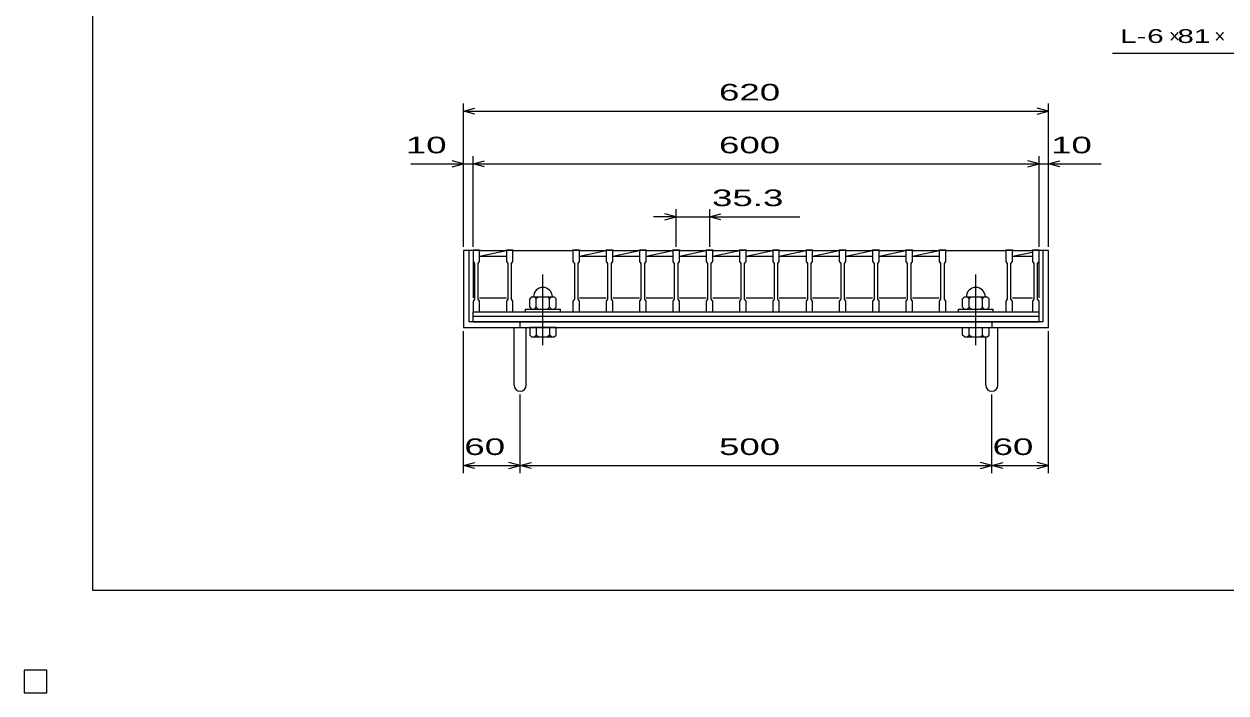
# Model space of a CAD drawing. Units: millimetres, scale not verified. Extents: x -1456 to 1385, y -1026 to 843.
# Drawn here: x -1456 to -182, y -1026 to -317 of the extents above; entities that cross this region are included whole.
import ezdxf
from ezdxf.enums import TextEntityAlignment as Align

# ---------------------------------------------------------------- set-up
doc = ezdxf.new("R2010")
doc.units = ezdxf.units.MM
doc.header["$LTSCALE"] = 8
doc.linetypes.add('CHAIN', pattern=[18.5, 12, -1.5, 3.5, -1.5])
for name, color, linetype, lineweight in [('0_2', 150, 'Continuous', 25), ('16', 3, 'Continuous', 25), ('19', 6, 'Continuous', 25), ('22', 4, 'Continuous', 25)]:
    doc.layers.add(name, color=color, linetype=linetype, lineweight=lineweight)
doc.styles.add('ベクトル', font='')
doc.styles.get('ベクトル').set_extended_font_data('ベクトル')

msp = doc.modelspace()

# ---------------------------------------------------------------- linework, layer by layer
at = {"layer": '0_2'}
for p, q in [((-1383.2, -917.2), (-1383.2, 842.8)), ((1384.8, -917.2), (-1383.2, -917.2))]:
    msp.add_line(p, q, dxfattribs=at)
at = {"layer": '16'}
for p, q in [((-980, -557), (-980, -556.3)), ((-980, -556.3), (-973, -556.3)), ((-980, -557), (-980, -568.5)), ((-973, -557), (-980, -557)), ((-980, -557), (-980, -607)), ((-973, -556.3), (-973, -557)), ((-973, -568.5), (-973, -557)), ((-973, -557), (-944.7, -557)), ((-973, -563), (-944.7, -557)), ((-944.7, -557), (-944.7, -556.3)), ((-944.7, -556.3), (-937.7, -556.3)), ((-944.7, -557), (-944.7, -568.5)), ((-937.7, -557), (-944.7, -557)), ((-937.7, -556.3), (-937.7, -557)), ((-937.7, -568.5), (-937.7, -557)), ((-937.7, -557), (-874.1, -557)), ((-874.1, -557), (-874.1, -556.3)), ((-874.1, -556.3), (-867.1, -556.3)), ((-874.1, -557), (-874.1, -568.5)), ((-867.1, -557), (-874.1, -557)), ((-867.1, -556.3), (-867.1, -557)), ((-867.1, -568.5), (-867.1, -557)), ((-867.1, -557), (-838.8, -557)), ((-867.1, -563), (-838.8, -557)), ((-838.8, -557), (-838.8, -556.3)), ((-838.8, -556.3), (-831.8, -556.3)), ((-838.8, -557), (-838.8, -568.5)), ((-831.8, -557), (-838.8, -557)), ((-831.8, -556.3), (-831.8, -557)), ((-831.8, -568.5), (-831.8, -557)), ((-831.8, -557), (-803.5, -557)), ((-831.8, -563), (-803.5, -557)), ((-803.5, -557), (-803.5, -556.3)), ((-803.5, -556.3), (-796.5, -556.3)), ((-803.5, -557), (-803.5, -568.5)), ((-796.5, -557), (-803.5, -557)), ((-796.5, -556.3), (-796.5, -557)), ((-796.5, -568.5), (-796.5, -557)), ((-796.5, -557), (-768.2, -557)), ((-796.5, -563), (-768.2, -557)), ((-768.2, -557), (-768.2, -556.3)), ((-768.2, -556.3), (-761.2, -556.3)), ((-768.2, -557), (-768.2, -568.5)), ((-761.2, -557), (-768.2, -557)), ((-761.2, -556.3), (-761.2, -557)), ((-761.2, -568.5), (-761.2, -557)), ((-761.2, -557), (-732.9, -557)), ((-761.2, -563), (-732.9, -557)), ((-732.9, -557), (-732.9, -556.3)), ((-732.9, -556.3), (-725.9, -556.3)), ((-732.9, -557), (-732.9, -568.5)), ((-725.9, -557), (-732.9, -557)), ((-725.9, -556.3), (-725.9, -557)), ((-725.9, -568.5), (-725.9, -557)), ((-725.9, -557), (-697.6, -557)), ((-725.9, -563), (-697.6, -557)), ((-697.6, -557), (-697.6, -556.3)), ((-697.6, -556.3), (-690.6, -556.3)), ((-697.6, -557), (-697.6, -568.5)), ((-690.6, -557), (-697.6, -557)), ((-690.6, -556.3), (-690.6, -557)), ((-690.6, -568.5), (-690.6, -557)), ((-690.6, -557), (-662.3, -557)), ((-690.6, -563), (-662.3, -557)), ((-662.3, -557), (-662.3, -556.3)), ((-662.3, -556.3), (-655.3, -556.3)), ((-662.3, -557), (-662.3, -568.5)), ((-655.3, -557), (-662.3, -557)), ((-655.3, -556.3), (-655.3, -557)), ((-655.3, -568.5), (-655.3, -557)), ((-655.3, -557), (-627, -557)), ((-655.3, -563), (-627, -557)), ((-627, -557), (-627, -556.3)), ((-627, -556.3), (-620, -556.3)), ((-627, -557), (-627, -568.5)), ((-620, -557), (-627, -557)), ((-620, -556.3), (-620, -557)), ((-620, -568.5), (-620, -557)), ((-620, -557), (-591.7, -557)), ((-620, -563), (-591.7, -557)), ((-591.7, -557), (-591.7, -556.3)), ((-591.7, -556.3), (-584.7, -556.3)), ((-591.7, -557), (-591.7, -568.5)), ((-584.7, -557), (-591.7, -557)), ((-584.7, -556.3), (-584.7, -557)), ((-584.7, -568.5), (-584.7, -557)), ((-584.7, -557), (-556.4, -557)), ((-584.7, -563), (-556.4, -557)), ((-556.4, -557), (-556.4, -556.3)), ((-556.4, -556.3), (-549.4, -556.3)), ((-556.4, -557), (-556.4, -568.5)), ((-549.4, -557), (-556.4, -557)), ((-549.4, -556.3), (-549.4, -557)), ((-549.4, -568.5), (-549.4, -557)), ((-549.4, -557), (-521.1, -557)), ((-549.4, -563), (-521.1, -557)), ((-521.1, -557), (-521.1, -556.3)), ((-521.1, -556.3), (-514.1, -556.3)), ((-521.1, -557), (-521.1, -568.5)), ((-514.1, -557), (-521.1, -557)), ((-514.1, -556.3), (-514.1, -557)), ((-514.1, -568.5), (-514.1, -557)), ((-514.1, -557), (-485.8, -557)), ((-514.1, -563), (-485.8, -557)), ((-485.8, -557), (-485.8, -556.3)), ((-485.8, -556.3), (-478.8, -556.3)), ((-485.8, -557), (-485.8, -568.5)), ((-478.8, -557), (-485.8, -557)), ((-478.8, -556.3), (-478.8, -557)), ((-478.8, -568.5), (-478.8, -557)), ((-478.8, -557), (-415.2, -557)), ((-415.2, -557), (-415.2, -556.3)), ((-415.2, -556.3), (-408.2, -556.3)), ((-415.2, -557), (-415.2, -568.5)), ((-408.2, -557), (-415.2, -557)), ((-408.2, -556.3), (-408.2, -557)), ((-408.2, -568.5), (-408.2, -557)), ((-408.2, -557), (-387, -557)), ((-408.2, -563), (-387, -558.505)), ((-387, -557), (-387, -556.3)), ((-387, -556.3), (-380, -556.3)), ((-387, -557), (-387, -568.5)), ((-380, -557), (-387, -557)), ((-380, -556.3), (-380, -557)), ((-380, -568.5), (-380, -557)), ((-380, -607), (-380, -557)), ((-980, -568.5), (-978.5, -570.5)), ((-978.5, -570.5), (-978.5, -608.5)), ((-974.5, -570.5), (-973, -568.5)), ((-974.5, -608.5), (-974.5, -570.5)), ((-973, -563), (-944.7, -563)), ((-944.7, -568.5), (-943.2, -570.5)), ((-943.2, -570.5), (-943.2, -608.5)), ((-939.2, -570.5), (-937.7, -568.5)), ((-939.2, -608.5), (-939.2, -570.5)), ((-874.1, -568.5), (-872.6, -570.5)), ((-872.6, -570.5), (-872.6, -608.5)), ((-868.6, -570.5), (-867.1, -568.5)), ((-868.6, -608.5), (-868.6, -570.5)), ((-867.1, -563), (-838.8, -563)), ((-838.8, -568.5), (-837.3, -570.5)), ((-837.3, -570.5), (-837.3, -608.5)), ((-833.3, -570.5), (-831.8, -568.5)), ((-833.3, -608.5), (-833.3, -570.5)), ((-831.8, -563), (-803.5, -563)), ((-803.5, -568.5), (-802, -570.5)), ((-802, -570.5), (-802, -608.5)), ((-798, -570.5), (-796.5, -568.5)), ((-798, -608.5), (-798, -570.5)), ((-796.5, -563), (-768.2, -563)), ((-768.2, -568.5), (-766.7, -570.5)), ((-766.7, -570.5), (-766.7, -608.5)), ((-762.7, -570.5), (-761.2, -568.5)), ((-762.7, -608.5), (-762.7, -570.5)), ((-761.2, -563), (-732.9, -563)), ((-732.9, -568.5), (-731.4, -570.5)), ((-731.4, -570.5), (-731.4, -608.5)), ((-727.4, -570.5), (-725.9, -568.5)), ((-727.4, -608.5), (-727.4, -570.5)), ((-725.9, -563), (-697.6, -563)), ((-697.6, -568.5), (-696.1, -570.5)), ((-696.1, -570.5), (-696.1, -608.5)), ((-692.1, -570.5), (-690.6, -568.5)), ((-692.1, -608.5), (-692.1, -570.5)), ((-690.6, -563), (-662.3, -563)), ((-662.3, -568.5), (-660.8, -570.5)), ((-660.8, -570.5), (-660.8, -608.5)), ((-656.8, -570.5), (-655.3, -568.5)), ((-656.8, -608.5), (-656.8, -570.5)), ((-655.3, -563), (-627, -563)), ((-627, -568.5), (-625.5, -570.5)), ((-625.5, -570.5), (-625.5, -608.5)), ((-621.5, -570.5), (-620, -568.5)), ((-621.5, -608.5), (-621.5, -570.5)), ((-620, -563), (-591.7, -563)), ((-591.7, -568.5), (-590.2, -570.5)), ((-590.2, -570.5), (-590.2, -608.5)), ((-586.2, -570.5), (-584.7, -568.5)), ((-586.2, -608.5), (-586.2, -570.5)), ((-584.7, -563), (-556.4, -563)), ((-556.4, -568.5), (-554.9, -570.5)), ((-554.9, -570.5), (-554.9, -608.5)), ((-550.9, -570.5), (-549.4, -568.5)), ((-550.9, -608.5), (-550.9, -570.5)), ((-549.4, -563), (-521.1, -563)), ((-521.1, -568.5), (-519.6, -570.5)), ((-519.6, -570.5), (-519.6, -608.5)), ((-515.6, -570.5), (-514.1, -568.5)), ((-515.6, -608.5), (-515.6, -570.5)), ((-514.1, -563), (-485.8, -563)), ((-485.8, -568.5), (-484.3, -570.5)), ((-484.3, -570.5), (-484.3, -608.5)), ((-480.3, -570.5), (-478.8, -568.5)), ((-480.3, -608.5), (-480.3, -570.5)), ((-415.2, -568.5), (-413.7, -570.5)), ((-413.7, -570.5), (-413.7, -608.5)), ((-409.7, -570.5), (-408.2, -568.5)), ((-409.7, -608.5), (-409.7, -570.5)), ((-408.2, -563), (-387, -563)), ((-387, -568.5), (-385.5, -570.5)), ((-385.5, -570.5), (-385.5, -608.5)), ((-381.5, -570.5), (-380, -568.5)), ((-381.5, -608.5), (-381.5, -570.5)), ((-978.5, -608.5), (-980, -610.5)), ((-980, -610.5), (-980, -622)), ((-973, -610.5), (-974.5, -608.5)), ((-973, -607), (-944.7, -607)), ((-973, -622), (-973, -610.5)), ((-943.2, -608.5), (-944.7, -610.5)), ((-944.7, -610.5), (-944.7, -622)), ((-937.7, -610.5), (-939.2, -608.5)), ((-937.7, -622), (-937.7, -610.5)), ((-917.9, -606), (-919.9, -608)), ((-919.9, -617), (-919.9, -608)), ((-917.9, -606), (-893.9, -606)), ((-914.9, -606), (-912.9, -608)), ((-912.9, -608), (-910.9, -606)), ((-912.9, -617), (-912.9, -608)), ((-900.9, -606), (-898.9, -608)), ((-898.9, -608), (-896.9, -606)), ((-898.9, -617), (-898.9, -608)), ((-893.9, -606), (-891.9, -608)), ((-891.9, -617), (-891.9, -608)), ((-872.6, -608.5), (-874.1, -610.5)), ((-874.1, -610.5), (-874.1, -622)), ((-867.1, -610.5), (-868.6, -608.5)), ((-867.1, -607), (-838.8, -607)), ((-867.1, -622), (-867.1, -610.5)), ((-837.3, -608.5), (-838.8, -610.5)), ((-838.8, -610.5), (-838.8, -622)), ((-831.8, -610.5), (-833.3, -608.5)), ((-831.8, -607), (-803.5, -607)), ((-831.8, -622), (-831.8, -610.5)), ((-802, -608.5), (-803.5, -610.5)), ((-803.5, -610.5), (-803.5, -622)), ((-796.5, -610.5), (-798, -608.5)), ((-796.5, -607), (-768.2, -607)), ((-796.5, -622), (-796.5, -610.5)), ((-766.7, -608.5), (-768.2, -610.5)), ((-768.2, -610.5), (-768.2, -622)), ((-761.2, -610.5), (-762.7, -608.5)), ((-761.2, -607), (-732.9, -607)), ((-761.2, -622), (-761.2, -610.5)), ((-731.4, -608.5), (-732.9, -610.5)), ((-732.9, -610.5), (-732.9, -622)), ((-725.9, -610.5), (-727.4, -608.5)), ((-725.9, -607), (-697.6, -607)), ((-725.9, -622), (-725.9, -610.5)), ((-696.1, -608.5), (-697.6, -610.5)), ((-697.6, -610.5), (-697.6, -622)), ((-690.6, -610.5), (-692.1, -608.5)), ((-690.6, -607), (-662.3, -607)), ((-690.6, -622), (-690.6, -610.5)), ((-660.8, -608.5), (-662.3, -610.5)), ((-662.3, -610.5), (-662.3, -622)), ((-655.3, -610.5), (-656.8, -608.5)), ((-655.3, -607), (-627, -607)), ((-655.3, -622), (-655.3, -610.5)), ((-625.5, -608.5), (-627, -610.5)), ((-627, -610.5), (-627, -622)), ((-620, -610.5), (-621.5, -608.5)), ((-620, -607), (-591.7, -607)), ((-620, -622), (-620, -610.5)), ((-590.2, -608.5), (-591.7, -610.5)), ((-591.7, -610.5), (-591.7, -622)), ((-584.7, -610.5), (-586.2, -608.5)), ((-584.7, -607), (-556.4, -607)), ((-584.7, -622), (-584.7, -610.5)), ((-554.9, -608.5), (-556.4, -610.5)), ((-556.4, -610.5), (-556.4, -622)), ((-549.4, -610.5), (-550.9, -608.5)), ((-549.4, -607), (-521.1, -607)), ((-549.4, -622), (-549.4, -610.5)), ((-519.6, -608.5), (-521.1, -610.5)), ((-521.1, -610.5), (-521.1, -622)), ((-514.1, -610.5), (-515.6, -608.5)), ((-514.1, -607), (-485.8, -607)), ((-514.1, -622), (-514.1, -610.5)), ((-484.3, -608.5), (-485.8, -610.5)), ((-485.8, -610.5), (-485.8, -622)), ((-478.8, -610.5), (-480.3, -608.5)), ((-478.8, -622), (-478.8, -610.5)), ((-459, -606), (-461, -608)), ((-461, -617), (-461, -608)), ((-459, -606), (-435, -606)), ((-456, -606), (-454, -608)), ((-454, -608), (-452, -606)), ((-454, -617), (-454, -608)), ((-442, -606), (-440, -608)), ((-440, -608), (-438, -606)), ((-440, -617), (-440, -608)), ((-435, -606), (-433, -608)), ((-433, -617), (-433, -608)), ((-413.7, -608.5), (-415.2, -610.5)), ((-415.2, -610.5), (-415.2, -622)), ((-408.2, -610.5), (-409.7, -608.5)), ((-408.2, -607), (-387, -607)), ((-408.2, -622), (-408.2, -610.5)), ((-385.5, -608.5), (-387, -610.5)), ((-387, -610.5), (-387, -622)), ((-380, -610.5), (-381.5, -608.5)), ((-380, -622), (-380, -610.5)), ((-980, -622), (-973, -622)), ((-980, -622), (-380, -622)), ((-980, -626.5), (-980, -622)), ((-944.7, -622), (-937.7, -622)), ((-937.7, -622), (-874.1, -622)), ((-924.4, -622), (-924.4, -619)), ((-924.4, -619), (-887.4, -619)), ((-924.4, -622), (-887.4, -622)), ((-919.9, -617), (-917.9, -619)), ((-914.9, -619), (-912.9, -617)), ((-910.9, -619), (-912.9, -617)), ((-900.9, -619), (-898.9, -617)), ((-896.9, -619), (-898.9, -617)), ((-893.9, -619), (-891.9, -617)), ((-887.4, -622), (-887.4, -619)), ((-874.1, -622), (-867.1, -622)), ((-838.8, -622), (-831.8, -622)), ((-803.5, -622), (-796.5, -622)), ((-768.2, -622), (-761.2, -622)), ((-732.9, -622), (-725.9, -622)), ((-697.6, -622), (-690.6, -622)), ((-662.3, -622), (-655.3, -622)), ((-627, -622), (-620, -622)), ((-591.7, -622), (-584.7, -622)), ((-556.4, -622), (-549.4, -622)), ((-521.1, -622), (-514.1, -622)), ((-485.8, -622), (-478.8, -622)), ((-478.8, -622), (-415.2, -622)), ((-465.5, -622), (-465.5, -619)), ((-465.5, -619), (-428.5, -619)), ((-465.5, -622), (-428.5, -622)), ((-461, -617), (-459, -619)), ((-456, -619), (-454, -617)), ((-452, -619), (-454, -617)), ((-442, -619), (-440, -617)), ((-438, -619), (-440, -617)), ((-435, -619), (-433, -617)), ((-428.5, -622), (-428.5, -619)), ((-415.2, -622), (-408.2, -622)), ((-387, -622), (-380, -622)), ((-380, -626.5), (-380, -622)), ((-980, -626.5), (-380, -626.5)), ((-980, -632.5), (-980, -626.5)), ((-980, -632.5), (-380, -632.5)), ((-380, -632.5), (-380, -626.5)), ((-1432, -1002), (-1456, -1002)), ((-1456, -1002), (-1456, -1026)), ((-1432, -1002), (-1456, -1002)), ((-1456, -1002), (-1456, -1026)), ((-1432, -1002), (-1456, -1002)), ((-1456, -1002), (-1456, -1026)), ((-1432, -1002), (-1456, -1002)), ((-1456, -1002), (-1456, -1026)), ((-1432, -1002), (-1456, -1002)), ((-1456, -1002), (-1456, -1026)), ((-1432, -1026), (-1432, -1002)), ((-1432, -1026), (-1432, -1002)), ((-1432, -1026), (-1432, -1002)), ((-1432, -1026), (-1432, -1002)), ((-1432, -1026), (-1432, -1002)), ((-1456, -1026), (-1432, -1026)), ((-1456, -1026), (-1432, -1026)), ((-1456, -1026), (-1432, -1026)), ((-1456, -1026), (-1432, -1026)), ((-1456, -1026), (-1432, -1026))]:
    msp.add_line(p, q, dxfattribs=at)
at = {"layer": '16', "linetype": 'CHAIN'}
for p, q in [((-905.9, -657.4), (-905.9, -582.4)), ((-447, -657.4), (-447, -582.4))]:
    msp.add_line(p, q, dxfattribs=at)
at = {"layer": '16'}
for centre in [(-905.9, -606), (-447, -606)]:
    msp.add_arc(centre, 10, 0, 180, dxfattribs=at)
at = {"layer": '19'}
for p, q in [((-980, -557), (-990, -557)), ((-990, -557), (-990, -638.5)), ((-984, -632.5), (-984, -557)), ((-370, -557), (-380, -557)), ((-376, -557), (-376, -632.5)), ((-370, -638.5), (-370, -557)), ((-376, -632.5), (-984, -632.5)), ((-930, -638.5), (-930, -632.5)), ((-430, -632.5), (-430, -638.5)), ((-990, -638.5), (-370, -638.5)), ((-936.5, -699.61), (-936.5, -638.5)), ((-923.5, -699.61), (-923.5, -638.5)), ((-919.9, -638.5), (-919.9, -646.5)), ((-891.9, -638.5), (-919.9, -638.5)), ((-919.9, -646.5), (-917.9, -648.5)), ((-917.9, -648.5), (-893.9, -648.5)), ((-912.9, -646.5), (-914.9, -648.5)), ((-912.9, -638.5), (-912.9, -646.5)), ((-910.9, -648.5), (-912.9, -646.5)), ((-898.9, -646.5), (-900.9, -648.5)), ((-898.9, -638.5), (-898.9, -646.5)), ((-896.9, -648.5), (-898.9, -646.5)), ((-893.9, -648.5), (-891.9, -646.5)), ((-891.9, -646.5), (-891.9, -638.5)), ((-461, -646.5), (-461, -638.5)), ((-461, -638.5), (-433, -638.5)), ((-459, -648.5), (-461, -646.5)), ((-459, -648.5), (-435, -648.5)), ((-456, -648.5), (-454, -646.5)), ((-454, -646.5), (-454, -638.5)), ((-452, -648.5), (-454, -646.5)), ((-442, -648.5), (-440, -646.5)), ((-440, -646.5), (-440, -638.5)), ((-438, -648.5), (-440, -646.5)), ((-436.5, -699.61), (-436.5, -648.5)), ((-435, -648.5), (-433, -646.5)), ((-433, -646.5), (-433, -638.5)), ((-423.5, -699.61), (-423.5, -638.5))]:
    msp.add_line(p, q, dxfattribs=at)
for centre in [(-930, -699.61), (-430, -699.61)]:
    msp.add_arc(centre, 6.5, 180, 0, dxfattribs=at)
at = {"layer": '22'}
for p, q in [((-302, -347.5), (-142, -347.5)), ((-990, -553), (-990, -401)), ((-990, -409), (-978, -405.8)), ((-370, -409), (-382, -405.8)), ((-370, -553), (-370, -401)), ((-978, -412.2), (-990, -409)), ((-990, -409), (-370, -409)), ((-382, -412.2), (-370, -409)), ((-990, -553), (-990, -457)), ((-980, -553), (-980, -457)), ((-380, -553), (-380, -457)), ((-370, -553), (-370, -457)), ((-1046, -465), (-990, -465)), ((-990, -465), (-1002, -461.8)), ((-1002, -468.2), (-990, -465)), ((-990, -465), (-980, -465)), ((-980, -465), (-968, -461.8)), ((-968, -468.2), (-980, -465)), ((-980, -465), (-380, -465)), ((-380, -465), (-392, -461.8)), ((-392, -468.2), (-380, -465)), ((-380, -465), (-370, -465)), ((-370, -465), (-358, -461.8)), ((-358, -468.2), (-370, -465)), ((-370, -465), (-314, -465)), ((-764.7, -521), (-788.7, -521)), ((-764.7, -521), (-776.7, -517.8)), ((-776.7, -524.2), (-764.7, -521)), ((-764.7, -553), (-764.7, -513)), ((-764.7, -521), (-729.4, -521)), ((-729.4, -513), (-729.4, -553)), ((-729.4, -521), (-717.4, -517.8)), ((-717.4, -524.2), (-729.4, -521)), ((-729.4, -521), (-633.4, -521)), ((-990, -792.9), (-990, -642.5)), ((-370, -792.9), (-370, -642.5)), ((-930, -792.9), (-930, -709.7)), ((-430, -792.9), (-430, -709.7)), ((-990, -784.9), (-978, -781.7)), ((-978, -788.1), (-990, -784.9)), ((-990, -784.9), (-930, -784.9)), ((-930, -784.9), (-942, -781.7)), ((-942, -788.1), (-930, -784.9)), ((-930, -784.9), (-918, -781.7)), ((-918, -788.1), (-930, -784.9)), ((-930, -784.9), (-430, -784.9)), ((-430, -784.9), (-442, -781.7)), ((-442, -788.1), (-430, -784.9)), ((-430, -784.9), (-418, -781.7)), ((-418, -788.1), (-430, -784.9)), ((-430, -784.9), (-370, -784.9)), ((-370, -784.9), (-382, -781.7)), ((-382, -788.1), (-370, -784.9))]:
    msp.add_line(p, q, dxfattribs=at)
at = {"layer": '22', "color": 2}
for p, q in [((-1432, -1002), (-1456, -1002)), ((-1456, -1002), (-1456, -1026)), ((-1432, -1002), (-1456, -1002)), ((-1456, -1002), (-1456, -1026)), ((-1432, -1002), (-1456, -1002)), ((-1456, -1002), (-1456, -1026)), ((-1432, -1026), (-1432, -1002)), ((-1432, -1026), (-1432, -1002)), ((-1432, -1026), (-1432, -1002)), ((-1456, -1026), (-1432, -1026)), ((-1456, -1026), (-1432, -1026)), ((-1456, -1026), (-1432, -1026))]:
    msp.add_line(p, q, dxfattribs=at)

# ---------------------------------------------------------------- texts
at = {"layer": '22', "color": 2, "style": 'ベクトル'}
for s, height, width, p in [('L-', 14.66, 1.6, (-294, -329.5)), (' 6 ', 14.66, 1.6, (-274, -329.5)), (' 81 ', 14.66, 1.6, (-242, -329.5)), (' 620 ', 17.6, 1.65, (-730, -389)), (' 10 ', 17.6, 1.65, (-1062, -445)), (' 600 ', 17.6, 1.65, (-730, -445)), (' 10 ', 17.6, 1.65, (-378, -445)), (' 35.3 ', 17.6, 1.65, (-737.4, -501)), (' 60 ', 17.6, 1.65, (-1000, -764.9)), (' 500 ', 17.6, 1.65, (-730, -764.9)), (' 60 ', 17.6, 1.65, (-440, -764.9))]:
    msp.add_text(s, height=height, dxfattribs=dict(at, width=width)).set_placement(p, align=Align.MIDDLE_LEFT)
for p in [(-242, -329.5), (-194, -329.5)]:
    msp.add_text('×', height=14.66, dxfattribs=at).set_placement(p, align=Align.MIDDLE_LEFT)

doc.saveas('drawing.dxf')
